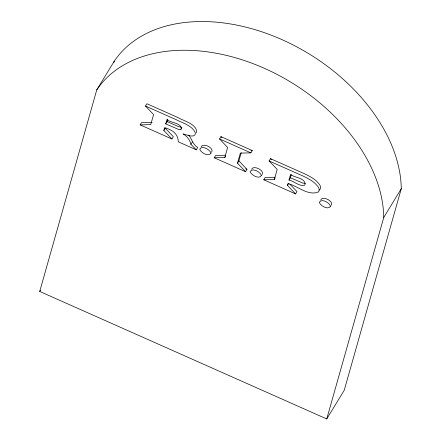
<?xml version="1.0" encoding="UTF-8"?>
<svg xmlns="http://www.w3.org/2000/svg" width="441" height="441" viewBox="0 0 441 441"><rect width="100%" height="100%" fill="white"/><g stroke="black" fill="none" stroke-linecap="round" stroke-linejoin="round"><path stroke-width="0.66" d="M201.146 146.919C202.932 142.393 214.447 147.994 211.652 152.123M251.563 169.322C253.349 164.791 264.87 170.391 262.07 174.52M320.695 200.032C322.481 195.501 333.997 201.102 331.202 205.23M39.718 291.446L96.75 89.898L114.263 61.189A162.376 111.011 31.4 0 1 281.915 39.618A162.376 111.011 31.4 0 1 401.282 188.687L344.25 390.235L326.737 418.95L39.718 291.446L40.434 290.277M113.888 62.512L114.263 61.189M163.848 130.47L165.248 128.177L173.341 136.693L171.94 138.992L163.848 130.47L164.658 127.614C171.863 129.841 178.114 133.347 178.291 141.809L196.311 149.819L197.711 147.52C192.827 144.576 191.934 139.224 188.765 135.056M165.711 123.893L166.941 119.544C170.193 122.89 180.909 122.675 181.422 128.524L180.904 129.307L179.934 129.599L178.506 129.4L165.711 123.893L167.111 121.595L167.817 119.109M225.538 155.238L215.627 155.475L214.221 157.773L224.8 157.514L227.639 147.47L219.552 138.943L220.952 136.644L252.291 150.563L250.89 152.862L240.339 153.115L237.495 163.159L245.56 171.692L246.96 169.399L238.895 160.86L241.205 152.702M275.079 177.243L265.168 177.486L263.768 179.785L274.341 179.526L277.196 169.438L269.098 160.948L270.498 158.655L304.103 173.583C309.99 176.383 316.28 179.553 319.918 185.198A6.433 4.399 31.4 0 1 319.791 189.647L319.036 190.17M289.781 184.018L296.953 191.603L295.553 193.902L287.488 185.363L287.995 183.572C297.24 185.76 308.314 196.317 318.391 191.945A6.433 4.399 31.4 0 0 318.518 187.491C314.88 181.852 308.59 178.682 302.702 175.882L269.098 160.948M288.993 180.038L290.569 174.465C294.434 177.833 304.742 177.602 305.161 184.162L304.483 185.319C299.119 186.56 294.053 181.135 288.993 180.038L290.393 177.745L291.269 174.647M326.737 418.95L383.769 217.402L401.282 188.687M196.432 132.769C198.158 124.384 182.607 120.564 177.684 117.422L146.886 103.74L145.486 106.038L153.567 114.583L150.723 124.643L140.155 124.869L141.561 122.576L152.123 122.344M180.904 129.307L181.951 127.587M196.311 149.819L190.92 144.345L192.326 142.052M224.8 157.514L225.5 156.368M237.495 163.159L238.895 160.86M274.341 179.526L275.041 178.379M287.488 185.363L288.535 183.643M305.359 183.324L302.846 183.109L290.393 177.745M250.968 150.596L252.291 150.563M181.334 127.3L178.032 126.413L167.111 121.595M145.486 106.038L176.284 119.72C182.949 123.254 192.53 125.525 195.528 133.309C194.475 138.799 186.273 134.455 183.12 133.921C187.006 136.219 189.95 139.891 190.92 144.345M219.552 138.943L250.89 152.862M245.709 168.842L246.96 169.399M140.155 124.869L171.94 138.992M214.221 157.773L245.56 171.692M263.768 179.785L295.553 193.902M270.498 158.655L271.397 159.598M220.952 136.644L221.851 137.592M96.75 89.898A162.376 111.011 31.4 0 1 264.402 68.333A162.376 111.011 31.4 0 1 383.769 217.402M210.991 153.071C208.802 157.222 200.914 152.873 199.745 149.218C201.923 145.045 209.806 149.433 210.991 153.071M261.414 175.468C259.225 179.619 251.337 175.27 250.163 171.615C252.34 167.442 260.223 171.83 261.414 175.468M330.546 206.179C328.352 210.329 320.469 205.98 319.295 202.325C321.472 198.152 329.355 202.546 330.546 206.179"/></g></svg>
